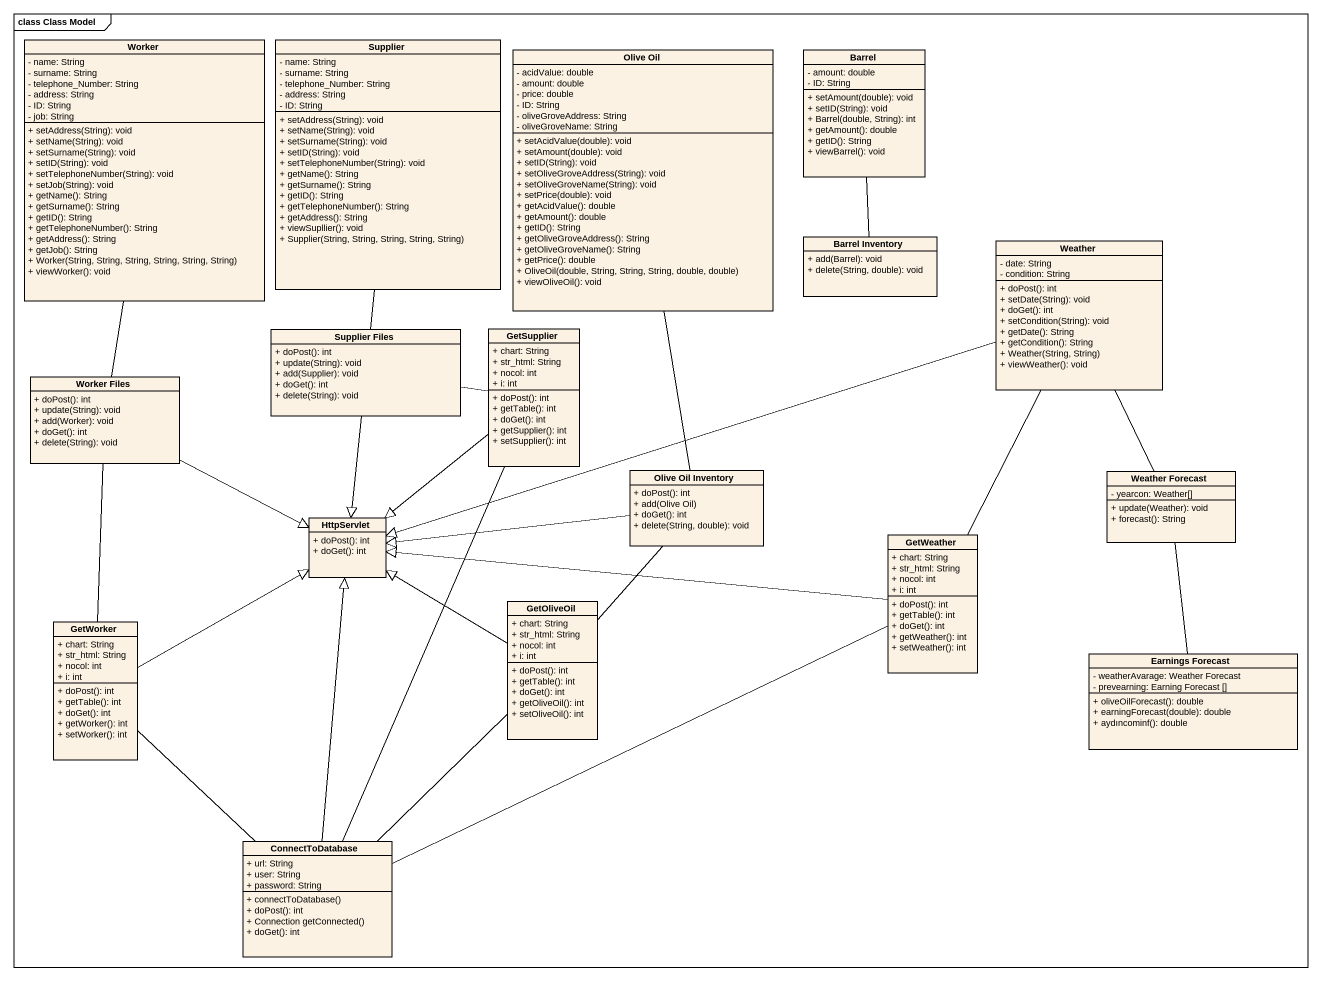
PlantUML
@startuml
mainframe class Class Model
hide circle
hide empty members
skinparam classAttributeIconSize 0
class Worker {
  - name: String
  - surname: String
  - telephone_Number: String
  - address: String
  - ID: String
  - job: String
  + setAddress(String): void
  + setName(String): void
  + setSurname(String): void
  + setID(String): void
  + setTelephoneNumber(String): void
  + setJob(String): void
  + getName(): String
  + getSurname(): String
  + getID(): String
  + getTelephoneNumber(): String
  + getAddress(): String
  + getJob(): String
  + Worker(String, String, String, String, String, String)
  + viewWorker(): void
}
class Supplier {
  - name: String
  - surname: String
  - telephone_Number: String
  - address: String
  - ID: String
  + setAddress(String): void
  + setName(String): void
  + setSurname(String): void
  + setID(String): void
  + setTelephoneNumber(String): void
  + getName(): String
  + getSurname(): String
  + getID(): String
  + getTelephoneNumber(): String
  + getAddress(): String
  + viewSupllier(): void
  + Supplier(String, String, String, String, String)
}
class "Olive Oil" as Olive_Oil {
  - acidValue: double
  - amount: double
  - price: double
  - ID: String
  - oliveGroveAddress: String
  - oliveGroveName: String
  + setAcidValue(double): void
  + setAmount(double): void
  + setID(String): void
  + setOliveGroveAddress(String): void
  + setOliveGroveName(String): void
  + setPrice(double): void
  + getAcidValue(): double
  + getAmount(): double
  + getID(): String
  + getOliveGroveAddress(): String
  + getOliveGroveName(): String
  + getPrice(): double
  + OliveOil(double, String, String, String, double, double)
  + viewOliveOil(): void
}
class Barrel {
  - amount: double
  - ID: String
  + setAmount(double): void
  + setID(String): void
  + Barrel(double, String): int
  + getAmount(): double
  + getID(): String
  + viewBarrel(): void
}
class "Barrel Inventory" as Barrel_Inventory {
  + add(Barrel): void
  + delete(String, double): void
}
class Weather {
  - date: String
  - condition: String
  + doPost(): int
  + setDate(String): void
  + doGet(): int
  + setCondition(String): void
  + getDate(): String
  + getCondition(): String
  + Weather(String, String)
  + viewWeather(): void
}
class "Supplier Files" as Supplier_Files {
  + doPost(): int
  + update(String): void
  + add(Supplier): void
  + doGet(): int
  + delete(String): void
}
class GetSupplier {
  + chart: String
  + str_html: String
  + nocol: int
  + i: int
  + doPost(): int
  + getTable(): int
  + doGet(): int
  + getSupplier(): int
  + setSupplier(): int
}
class "Worker Files" as Worker_Files {
  + doPost(): int
  + update(String): void
  + add(Worker): void
  + doGet(): int
  + delete(String): void
}
class "Olive Oil Inventory" as Olive_Oil_Inventory {
  + doPost(): int
  + add(Olive Oil)
  + doGet(): int
  + delete(String, double): void
}
class "Weather Forecast" as Weather_Forecast {
  - yearcon: Weather[]
  + update(Weather): void
  + forecast(): String
}
class HttpServlet {
  + doPost(): int
  + doGet(): int
}
class GetWeather {
  + chart: String
  + str_html: String
  + nocol: int
  + i: int
  + doPost(): int
  + getTable(): int
  + doGet(): int
  + getWeather(): int
  + setWeather(): int
}
class GetOliveOil {
  + chart: String
  + str_html: String
  + nocol: int
  + i: int
  + doPost(): int
  + getTable(): int
  + doGet(): int
  + getOliveOil(): int
  + setOliveOil(): int
}
class GetWorker {
  + chart: String
  + str_html: String
  + nocol: int
  + i: int
  + doPost(): int
  + getTable(): int
  + doGet(): int
  + getWorker(): int
  + setWorker(): int
}
class "Earnings Forecast" as Earnings_Forecast {
  - weatherAvarage: Weather Forecast
  - prevearning: Earning Forecast []
  + oliveOilForecast(): double
  + earningForecast(double): double
  + aydıncominf(): double
}
class ConnectToDatabase {
  + url: String
  + user: String
  + password: String
  + connectToDatabase()
  + doPost(): int
  + Connection getConnected()
  + doGet(): int
}
Barrel_Inventory -up- Barrel
Weather -left-|> HttpServlet
Supplier_Files -up- Supplier
Supplier_Files -right- GetSupplier
Supplier_Files --|> HttpServlet
GetSupplier --|> HttpServlet
Worker_Files -up- Worker
Worker_Files -right-|> HttpServlet
Olive_Oil_Inventory -up- Olive_Oil
Olive_Oil_Inventory -left-|> HttpServlet
Weather_Forecast -up- Weather
GetWeather -up- Weather
GetWeather -left-|> HttpServlet
GetOliveOil -up- Olive_Oil_Inventory
GetOliveOil -left-|> HttpServlet
GetWorker -up- Worker_Files
GetWorker -right-|> HttpServlet
Earnings_Forecast -up- Weather_Forecast
ConnectToDatabase -up- GetSupplier
ConnectToDatabase -up-|> HttpServlet
ConnectToDatabase -right- GetWeather
ConnectToDatabase -up- GetOliveOil
ConnectToDatabase -up- GetWorker
@enduml
